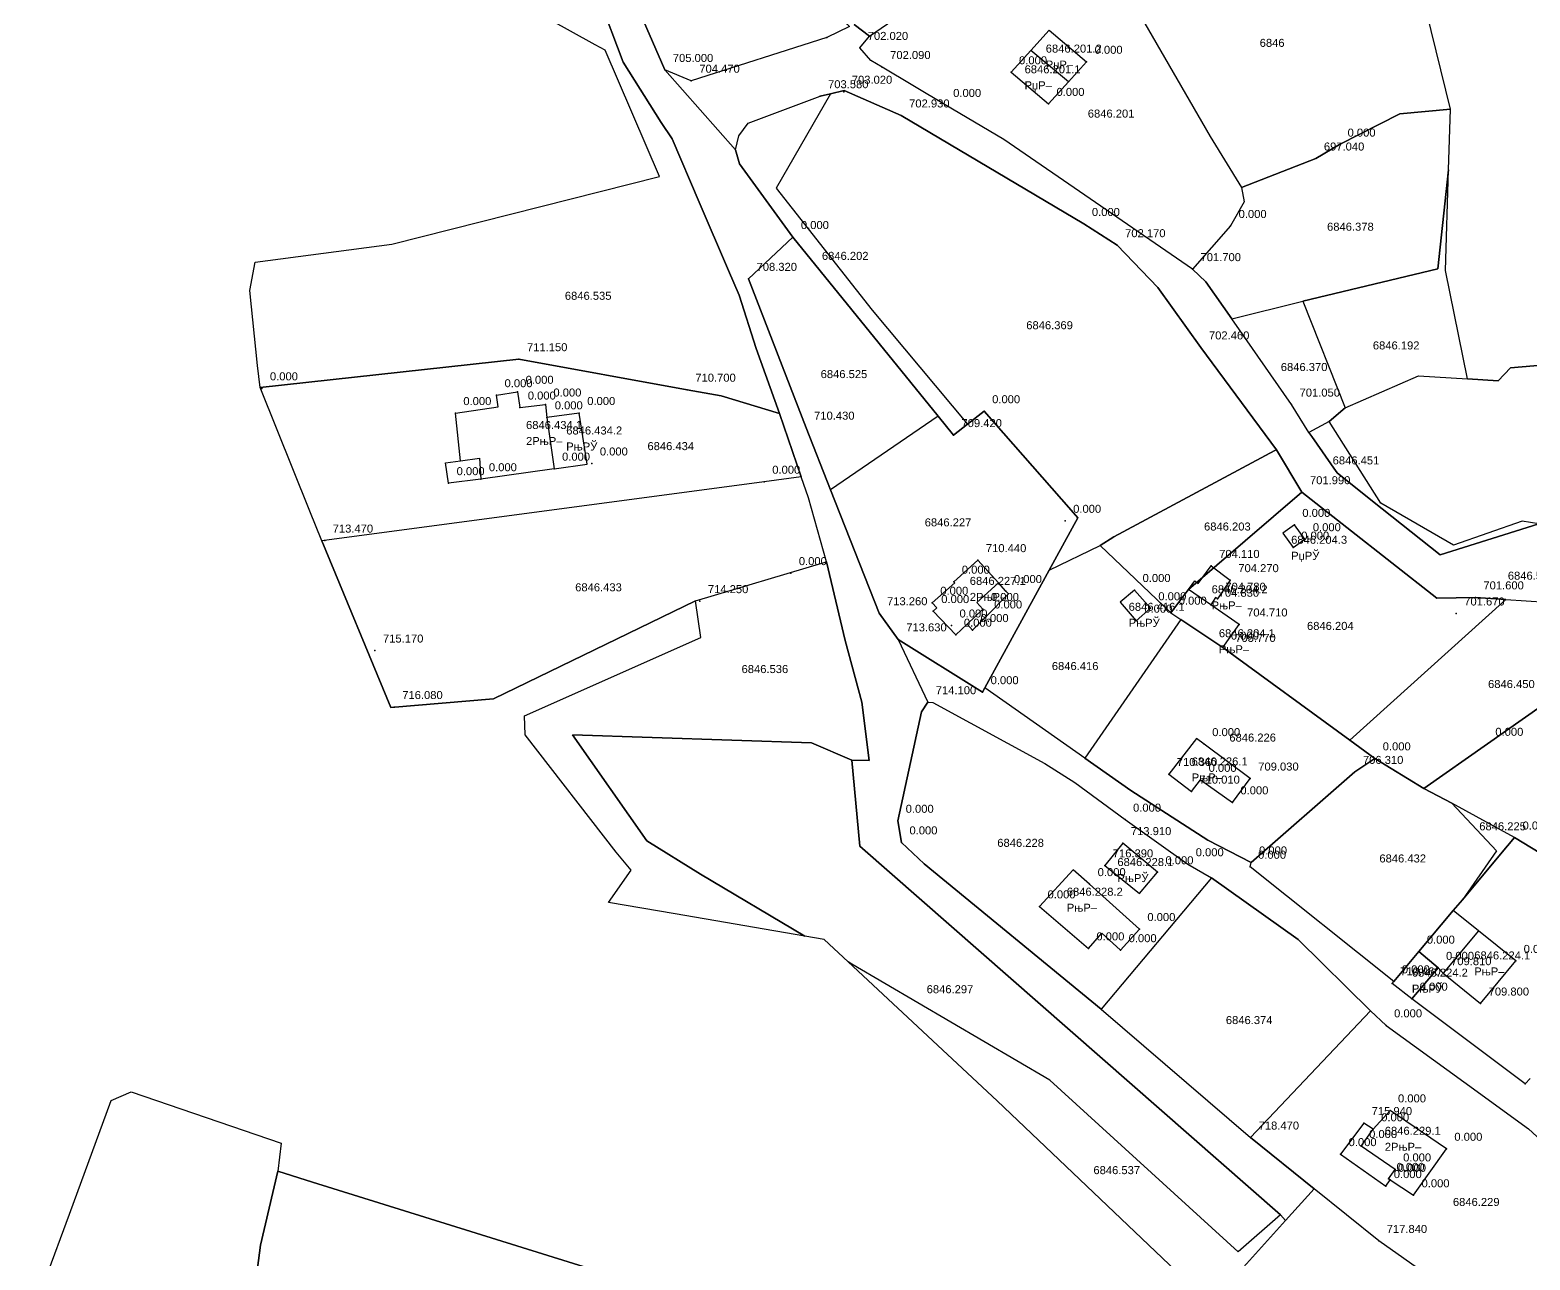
# Model space of a CAD drawing. Header units: metres. Extents: x 8504925 to 8509157, y 4588840 to 4591954.
# Drawn here: x 8506949.6 to 8507137, y 4589563.2 to 4589716.7 of the extents above; entities that cross this region are included whole.
import ezdxf

# ---------------------------------------------------------------- set-up
doc = ezdxf.new("R2010")
doc.units = ezdxf.units.M
for name, color, linetype in [('cad13', 30, 'Continuous'), ('cad140', 7, 'Continuous'), ('cad144', 7, 'Continuous'), ('cad145', 7, 'Continuous'), ('cad146', 7, 'Continuous'), ('cad176', 7, 'Continuous'), ('cad22', 7, 'Continuous'), ('cad_cont_1', 30, 'Continuous'), ('cad_cont_2', 7, 'Continuous'), ('cad_cont_3', 7, 'Continuous'), ('points', 1, 'Continuous'), ('texts', 7, 'Continuous')]:
    doc.layers.add(name, color=color, linetype=linetype)
doc.styles.get("Standard").update_dxf_attribs({"font": 'arial.ttf'})

msp = doc.modelspace()

# ---------------------------------------------------------------- linework, layer by layer
at = {"layer": 'cad13'}
for points in [[(8507074.63, 4589714.21), (8507076.91, 4589716.73), (8507081.59, 4589712.78), (8507079.31, 4589710.26)], [(8507074.63, 4589714.21), (8507072.15, 4589711.47), (8507076.83, 4589707.52), (8507079.31, 4589710.26)], [(8507079.31, 4589710.26), (8507074.63, 4589714.21)], [(8507015.06, 4589661.98), (8507005.92, 4589660.66), (8507001.89, 4589660.17), (8507001.51, 4589662.7), (8507003.37, 4589662.97), (8507002.73, 4589668.92), (8507008.09, 4589669.69), (8507007.88, 4589671.15), (8507010.51, 4589671.58), (8507010.78, 4589669.61), (8507013.98, 4589669.99), (8507014.15, 4589668.39)], [(8507015.06, 4589661.98), (8507019.18, 4589662.55), (8507018.21, 4589668.93), (8507014.15, 4589668.39)], [(8507014.15, 4589668.39), (8507015.06, 4589661.98)], [(8507106.09, 4589653.91), (8507107.4, 4589652.12), (8507108.85, 4589653.17), (8507107.54, 4589654.96), (8507106.09, 4589653.91)], [(8507065.26, 4589641.25), (8507066.65, 4589642.57), (8507067.35, 4589641.83), (8507069.04, 4589643.53), (8507071.84, 4589646.34), (8507071.51, 4589646.7), (8507070.58, 4589647.72), (8507068.01, 4589650.56), (8507065, 4589647.87), (8507065.11, 4589647.74), (8507062.31, 4589645.24), (8507062.87, 4589644.62), (8507062.43, 4589644.2), (8507065.26, 4589641.25)], [(8507094.32, 4589646.91), (8507095.12, 4589647.96), (8507095.52, 4589647.66), (8507097.15, 4589649.84), (8507099.54, 4589648.06), (8507097.92, 4589645.74), (8507097.67, 4589645.91), (8507097.09, 4589644.99)], [(8507085.8, 4589645.3), (8507087.8, 4589643), (8507089.55, 4589644.55), (8507087.58, 4589646.83), (8507085.8, 4589645.3)], [(8507097.09, 4589644.99), (8507094.32, 4589646.91)], [(8507098.61, 4589639.64), (8507100.64, 4589642.53), (8507097.09, 4589644.99)], [(8507099.82, 4589620.29), (8507102.03, 4589623.29), (8507096.28, 4589627.59), (8507095.31, 4589628.31), (8507091.86, 4589623.86), (8507094.68, 4589621.66), (8507095.83, 4589623.13), (8507099.82, 4589620.29)], [(8507088.2, 4589608.93), (8507090.44, 4589611.59), (8507086.12, 4589615.23), (8507083.86, 4589612.45), (8507088.2, 4589608.93)], [(8507081.81, 4589602.09), (8507083.49, 4589603.97), (8507085.84, 4589601.86), (8507088.18, 4589604.5), (8507081.97, 4589610.11), (8507079.93, 4589611.91), (8507075.71, 4589607.33), (8507081.81, 4589602.09)], [(8507125.49, 4589599.66), (8507126.12, 4589598.99), (8507130.81, 4589595.2), (8507135.19, 4589600.52), (8507130.53, 4589604.29), (8507127.4, 4589606.82)], [(8507125.49, 4589599.66), (8507123.09, 4589601.68)], [(8507122.2, 4589595.81), (8507125.49, 4589599.66)], [(8507122.43, 4589571.26), (8507126.53, 4589577.07), (8507119.49, 4589581.86), (8507117.39, 4589579.5), (8507116.2, 4589580.28), (8507113.32, 4589576.4), (8507118.96, 4589572.41), (8507119.49, 4589573.19), (8507122.43, 4589571.26)]]:
    msp.add_lwpolyline(points, dxfattribs=at)
at = {"layer": 'cad140'}
for points in [[(8506978.33, 4589672.127), (8507010.68, 4589675.65), (8507031.71, 4589671.84)], [(8506986.07, 4589652.955), (8506984.533, 4589656.674), (8506978.33, 4589672.127)], [(8507031.71, 4589671.84), (8507035.95, 4589671.072), (8507043.232, 4589668.87)], [(8507043.232, 4589668.87), (8507045.94, 4589660.97)], [(8507041.32, 4589660.35), (8506986.07, 4589652.955)], [(8507045.94, 4589660.97), (8507041.32, 4589660.35)], [(8507086.39, 4589618.16), (8507094.22, 4589612.59)], [(8507155.13, 4589603.73), (8507135.05, 4589615.93)], [(8507137.02, 4589585.85), (8507136.38, 4589585.18), (8507122.2, 4589595.81)]]:
    msp.add_lwpolyline(points, dxfattribs=at)
at = {"layer": 'cad144'}
for points in [[(8507028.9, 4589711.76), (8507019.08, 4589734.36)], [(8507054.45, 4589715.97), (8507058.98, 4589719.05), (8507074.69, 4589725.32)], [(8507083.58, 4589726.2), (8507088.24, 4589718.63), (8507097.01, 4589703.44), (8507100.94, 4589697.1)], [(8507051.99, 4589717.17), (8507049.15, 4589715.82), (8507032.21, 4589710.42), (8507028.9, 4589711.76)], [(8507054.64, 4589712.94), (8507053.25, 4589714.51), (8507054.45, 4589715.97)], [(8507063.92, 4589707.39), (8507056.05, 4589712.13), (8507054.64, 4589712.94)], [(8507049.59, 4589708.79), (8507048.29, 4589708.48)], [(8507049.59, 4589708.79), (8507051.3, 4589709.2), (8507058.42, 4589706.08)], [(8507094.82, 4589686.89), (8507071.26, 4589703.09), (8507063.92, 4589707.39)], [(8507113.19, 4589702.44), (8507120.7, 4589706.27)], [(8507100.94, 4589697.1), (8507101.27, 4589695.31), (8507099.58, 4589692.28), (8507094.82, 4589686.89)], [(8507081.25, 4589692.53), (8507085.4, 4589689.88), (8507090.47, 4589684.6), (8507095.87, 4589677.12), (8507105.29, 4589664.33)], [(8507049.61, 4589659.32), (8507046.55, 4589667.1), (8507039.36, 4589685.68), (8507044.9, 4589690.9)], [(8507044.9, 4589690.9), (8507063.04, 4589668.54)], [(8507099.72, 4589680.67), (8507096.49, 4589685.29), (8507094.82, 4589686.89)], [(8507107.19, 4589669.98), (8507099.72, 4589680.67)], [(8507066.7, 4589667.53), (8507068.79, 4589669.15), (8507079.64, 4589656.82)], [(8507063.04, 4589668.54), (8507064.96, 4589666.17), (8507066.7, 4589667.53)], [(8507105.29, 4589664.33), (8507108.49, 4589659.04)], [(8507058.06, 4589640.67), (8507055.66, 4589643.93), (8507049.61, 4589659.32)], [(8507108.49, 4589659.04), (8507125.324, 4589645.816)], [(8507079.76, 4589654.5), (8507076.93, 4589649.32)], [(8507076.93, 4589649.32), (8507068.89, 4589634.6)], [(8507130.16, 4589645.91), (8507133.94, 4589645.66)], [(8507133.94, 4589645.66), (8507139.06, 4589645.33), (8507147.47, 4589638.68)], [(8507068.89, 4589634.6), (8507068.6, 4589634.07), (8507058.06, 4589640.67)], [(8507123.73, 4589622.04), (8507131.65, 4589627.63), (8507147.47, 4589638.68)], [(8507081.38, 4589625.84), (8507068.89, 4589634.6)], [(8507083.42, 4589594.49), (8507061.3, 4589612.66), (8507058.46, 4589615.32), (8507057.99, 4589618.02), (8507060.96, 4589631.61), (8507061.75, 4589632.82)], [(8507102.13, 4589612.82), (8507096.75, 4589615.62), (8507087.1, 4589621.82), (8507081.38, 4589625.84)], [(8507127.2, 4589620.21), (8507123.73, 4589622.04)], [(8507135.05, 4589615.93), (8507127.2, 4589620.21)], [(8507119.97, 4589597.97), (8507102.01, 4589612.28), (8507102.13, 4589612.82)], [(8507094.22, 4589612.59), (8507097.2, 4589610.9)], [(8507102.08, 4589578.47), (8507117.06, 4589594.28)], [(8507119, 4589592.48), (8507128.703, 4589585.429)], [(8507110, 4589572.08), (8507102.08, 4589578.47)], [(8507134.519, 4589553.895), (8507133.7, 4589554.54), (8507118.08, 4589565.56), (8507110, 4589572.08)]]:
    msp.add_lwpolyline(points, dxfattribs=at)
at = {"layer": 'cad145'}
for points in [[(8507100.94, 4589697.1), (8507110.23, 4589700.7), (8507113.19, 4589702.44)], [(8507098.61, 4589639.64), (8507114.46, 4589628.08)], [(8507114.46, 4589628.08), (8507117.58, 4589625.81)], [(8507117.58, 4589625.81), (8507115.11, 4589624.12), (8507102.13, 4589612.82)], [(8507117.58, 4589625.81), (8507123.73, 4589622.04)], [(8507135.05, 4589615.93), (8507133.307, 4589613.863), (8507128.527, 4589608.164)], [(8507128.527, 4589608.164), (8507127.4, 4589606.82)]]:
    msp.add_lwpolyline(points, dxfattribs=at)
at = {"layer": 'cad146'}
for points in [[(8507043.232, 4589668.87), (8507040.31, 4589676.98), (8507038.17, 4589683.65), (8507036.87, 4589686.71), (8507033.19, 4589695.24), (8507029.8, 4589703.16), (8507028.46, 4589705.22), (8507023.69, 4589712.75), (8507020.72, 4589720.59), (8507017.03, 4589730.32), (8507015.1, 4589735.65), (8507013.15, 4589740.35), (8507009.47, 4589749.23), (8507005.69, 4589758.12), (8507001.35, 4589768.74), (8506998.05, 4589776.76), (8506996.2, 4589780.96), (8506992.61, 4589787.78), (8506989.77, 4589793.5), (8506986.89, 4589799.17), (8506985.924, 4589801.135)], [(8507127.03, 4589706.87), (8507124.03, 4589719.04)], [(8507054.45, 4589715.97), (8507052.56, 4589717.44)], [(8507028.9, 4589711.76), (8507037.73, 4589701.79)], [(8507037.73, 4589701.79), (8507038.13, 4589703.53), (8507039.32, 4589705.1), (8507048.29, 4589708.48)], [(8507049.59, 4589708.79), (8507042.8, 4589697.02), (8507054.82, 4589681.76), (8507066.7, 4589667.53)], [(8507120.7, 4589706.27), (8507127.03, 4589706.87)], [(8507126.8, 4589699.29), (8507127.03, 4589706.87)], [(8507058.42, 4589706.08), (8507081.25, 4589692.53)], [(8507037.73, 4589701.79), (8507038.21, 4589700.06), (8507044.9, 4589690.9)], [(8507108.58, 4589682.89), (8507125.45, 4589686.92), (8507126.8, 4589699.29)], [(8507129.17, 4589673.19), (8507126.41, 4589686.72), (8507126.8, 4589699.29)], [(8507099.72, 4589680.67), (8507108.58, 4589682.89)], [(8507108.58, 4589682.89), (8507113.87, 4589669.59)], [(8507166.61, 4589674.43), (8507165.93, 4589676.24), (8507148.16, 4589675.73), (8507134.53, 4589674.59), (8507133.01, 4589672.95), (8507129.17, 4589673.19)], [(8507113.87, 4589669.59), (8507123.03, 4589673.56), (8507129.17, 4589673.19)], [(8507109.35, 4589666.51), (8507107.19, 4589669.98)], [(8507113.87, 4589669.59), (8507111.9, 4589667.87)], [(8507063.04, 4589668.54), (8507049.61, 4589659.32)], [(8507111.9, 4589667.87), (8507109.35, 4589666.51)], [(8507138.09, 4589655.11), (8507136, 4589655.43), (8507127.44, 4589652.42), (8507118.35, 4589657.66), (8507111.9, 4589667.87)], [(8507138.09, 4589655.11), (8507125.74, 4589651.22), (8507118.53, 4589656.95), (8507112.92, 4589661.43), (8507112.78, 4589661.63), (8507109.73, 4589665.98), (8507109.35, 4589666.51)], [(8507083.27, 4589652.4), (8507085.01, 4589653.47), (8507105.12, 4589664.24), (8507105.29, 4589664.33)], [(8507049.08, 4589650.35), (8507046.86, 4589658.35), (8507045.94, 4589660.97)], [(8507094.32, 4589646.91), (8507108.49, 4589659.04)], [(8507079.64, 4589656.82), (8507080.497, 4589655.848), (8507076.93, 4589649.32)], [(8507076.93, 4589649.32), (8507083.27, 4589652.4)], [(8507083.27, 4589652.4), (8507092.1, 4589644)], [(8507032.729, 4589645.471), (8507048.94, 4589650.31), (8507049.08, 4589650.35)], [(8507052.27, 4589625.58), (8507054.44, 4589625.56), (8507053.51, 4589632.82), (8507051.44, 4589640.52), (8507049.08, 4589650.35)], [(8507094.32, 4589646.91), (8507093.88, 4589646.32), (8507092.1, 4589644)], [(8507114.46, 4589628.08), (8507117.01, 4589630.38), (8507133.94, 4589645.66)], [(8507125.324, 4589645.816), (8507130.16, 4589645.91)], [(8507093.368, 4589643.146), (8507081.38, 4589625.84)], [(8507092.1, 4589644), (8507093.368, 4589643.146)], [(8507093.368, 4589643.146), (8507098.61, 4589639.64)], [(8507058.06, 4589640.67), (8507061.75, 4589632.82)], [(8507061.75, 4589632.82), (8507062.39, 4589632.8), (8507076.38, 4589625.19), (8507080.13, 4589622.79), (8507086.39, 4589618.16)], [(8507046.374, 4589603.62), (8507033.35, 4589611.35), (8507026.67, 4589615.53), (8507017.38, 4589628.74), (8507047.21, 4589627.74), (8507052.27, 4589625.58)], [(8507105.81, 4589568.81), (8507053.28, 4589614.85), (8507052.27, 4589625.58)], [(8507127.2, 4589620.21), (8507132.8, 4589614.28), (8507128.527, 4589608.164)], [(8507097.2, 4589610.9), (8507083.42, 4589594.49)], [(8507097.2, 4589610.9), (8507108.02, 4589603.18), (8507117.06, 4589594.28)], [(8507127.4, 4589606.82), (8507123.09, 4589601.68)], [(8507123.09, 4589601.68), (8507119.97, 4589597.97)], [(8507105.81, 4589568.81), (8507100.52, 4589564.19), (8507076.98, 4589585.65), (8507052.27, 4589600.12), (8507051.811, 4589600.393)], [(8507122.2, 4589595.81), (8507119.77, 4589597.72), (8507119.97, 4589597.97)], [(8507083.42, 4589594.49), (8507102.08, 4589578.47)], [(8507117.06, 4589594.28), (8507119, 4589592.48)], [(8507128.703, 4589585.429), (8507136.78, 4589579.55), (8507143.169, 4589573.694)], [(8506978.01, 4589562.18), (8506978.39, 4589565.04), (8506980.541, 4589574.275)], [(8507110, 4589572.08), (8507106.42, 4589568.1)], [(8507106.42, 4589568.1), (8507097.074, 4589557.692)], [(8507106.42, 4589568.1), (8507105.81, 4589568.81)]]:
    msp.add_lwpolyline(points, dxfattribs=at)
at = {"layer": 'cad176'}
for points in [[(8506978.33, 4589672.127), (8506978.033, 4589674.854), (8506977.049, 4589684.236), (8506977.705, 4589687.744), (8506994.799, 4589690.025), (8507028.229, 4589698.455), (8507021.455, 4589714.244), (8507020.189, 4589714.916), (8506994.33, 4589729.275), (8506975.83, 4589739.791), (8506974.814, 4589740.377), (8506990.096, 4589760.705), (8506997.814, 4589771.846), (8506993.689, 4589782.775), (8506985.924, 4589801.135)], [(8507032.729, 4589645.471), (8507007.51, 4589633.244), (8506994.658, 4589632.182), (8506986.07, 4589652.955)], [(8507046.374, 4589603.62), (8507030.205, 4589606.393), (8507021.854, 4589607.822), (8507024.713, 4589611.854), (8507022.822, 4589614.111), (8507011.463, 4589628.744), (8507011.369, 4589631.127), (8507033.4, 4589640.9), (8507032.729, 4589645.471)], [(8507051.811, 4589600.393), (8507048.791, 4589603.205), (8507046.374, 4589603.62)], [(8507097.074, 4589557.692), (8507070.424, 4589583.057), (8507051.811, 4589600.393)], [(8506949.596, 4589541.721), (8506949.809, 4589543.8), (8506951.564, 4589560.924), (8506954.51, 4589568.9), (8506959.752, 4589583.104), (8506962.252, 4589584.166), (8506980.971, 4589577.775), (8506980.541, 4589574.275)], [(8506980.541, 4589574.275), (8506984.893, 4589572.916), (8507039.799, 4589555.807), (8507069.572, 4589539.705), (8507082.744, 4589532.588), (8507085.541, 4589531.072)]]:
    msp.add_lwpolyline(points, dxfattribs=at)
at = {"layer": 'cad22'}
for points in [[(8507003.37, 4589662.97), (8507005.75, 4589663.31), (8507005.92, 4589660.66)], [(8507070.58, 4589647.72), (8507067.89, 4589645.29), (8507068.64, 4589644.46), (8507066.65, 4589642.57)], [(8507130.53, 4589604.29), (8507126.12, 4589598.99)], [(8507119.49, 4589573.19), (8507119.31, 4589573.31), (8507120.13, 4589574.49), (8507115.88, 4589577.41), (8507117.39, 4589579.5)]]:
    msp.add_lwpolyline(points, dxfattribs=at)
at = {"layer": 'cad_cont_1'}
for points in [[(8507079.31, 4589710.26), (8507074.63, 4589714.21), (8507074.63, 4589714.21), (8507076.91, 4589716.73), (8507081.59, 4589712.78), (8507079.31, 4589710.26)], [(8507079.31, 4589710.26), (8507074.63, 4589714.21), (8507074.63, 4589714.21), (8507072.15, 4589711.47), (8507076.83, 4589707.52), (8507079.31, 4589710.26)], [(8507014.15, 4589668.39), (8507015.06, 4589661.98), (8507015.06, 4589661.98), (8507005.92, 4589660.66), (8507001.89, 4589660.17), (8507001.51, 4589662.7), (8507003.37, 4589662.97), (8507002.73, 4589668.92), (8507008.09, 4589669.69), (8507007.88, 4589671.15), (8507010.51, 4589671.58), (8507010.78, 4589669.61), (8507013.98, 4589669.99), (8507014.15, 4589668.39)], [(8507014.15, 4589668.39), (8507015.06, 4589661.98), (8507015.06, 4589661.98), (8507019.18, 4589662.55), (8507018.21, 4589668.93), (8507014.15, 4589668.39)], [(8507106.09, 4589653.91), (8507107.4, 4589652.12), (8507108.85, 4589653.17), (8507107.54, 4589654.96), (8507106.09, 4589653.91)], [(8507065.26, 4589641.25), (8507066.65, 4589642.57), (8507067.35, 4589641.83), (8507069.04, 4589643.53), (8507071.84, 4589646.34), (8507071.51, 4589646.7), (8507070.58, 4589647.72), (8507068.01, 4589650.56), (8507065, 4589647.87), (8507065.11, 4589647.74), (8507062.31, 4589645.24), (8507062.87, 4589644.62), (8507062.43, 4589644.2), (8507065.26, 4589641.25)], [(8507097.09, 4589644.99), (8507094.32, 4589646.91), (8507094.32, 4589646.91), (8507095.12, 4589647.96), (8507095.52, 4589647.66), (8507097.15, 4589649.84), (8507099.54, 4589648.06), (8507097.92, 4589645.74), (8507097.67, 4589645.91), (8507097.09, 4589644.99)], [(8507085.8, 4589645.3), (8507087.8, 4589643), (8507089.55, 4589644.55), (8507087.58, 4589646.83), (8507085.8, 4589645.3)], [(8507092.1, 4589644), (8507093.368, 4589643.146), (8507093.368, 4589643.146), (8507098.61, 4589639.64), (8507098.61, 4589639.64), (8507100.64, 4589642.53), (8507097.09, 4589644.99), (8507097.09, 4589644.99), (8507094.32, 4589646.91), (8507094.32, 4589646.91), (8507093.88, 4589646.32), (8507092.1, 4589644)], [(8507099.82, 4589620.29), (8507102.03, 4589623.29), (8507096.28, 4589627.59), (8507095.31, 4589628.31), (8507091.86, 4589623.86), (8507094.68, 4589621.66), (8507095.83, 4589623.13), (8507099.82, 4589620.29)], [(8507088.2, 4589608.93), (8507090.44, 4589611.59), (8507086.12, 4589615.23), (8507083.86, 4589612.45), (8507088.2, 4589608.93)], [(8507081.81, 4589602.09), (8507083.49, 4589603.97), (8507085.84, 4589601.86), (8507088.18, 4589604.5), (8507081.97, 4589610.11), (8507079.93, 4589611.91), (8507075.71, 4589607.33), (8507081.81, 4589602.09)], [(8507127.4, 4589606.82), (8507123.09, 4589601.68), (8507123.09, 4589601.68), (8507125.49, 4589599.66), (8507125.49, 4589599.66), (8507126.12, 4589598.99), (8507130.81, 4589595.2), (8507135.19, 4589600.52), (8507130.53, 4589604.29), (8507127.4, 4589606.82)], [(8507122.2, 4589595.81), (8507119.77, 4589597.72), (8507119.97, 4589597.97), (8507119.97, 4589597.97), (8507123.09, 4589601.68), (8507123.09, 4589601.68), (8507125.49, 4589599.66), (8507125.49, 4589599.66), (8507122.2, 4589595.81)], [(8507122.43, 4589571.26), (8507126.53, 4589577.07), (8507119.49, 4589581.86), (8507117.39, 4589579.5), (8507116.2, 4589580.28), (8507113.32, 4589576.4), (8507118.96, 4589572.41), (8507119.49, 4589573.19), (8507122.43, 4589571.26)]]:
    msp.add_lwpolyline(points, dxfattribs=at)
at = {"layer": 'cad_cont_2'}
for points in [[(8507019.08, 4589734.36), (8507042.49, 4589744.57), (8507042.49, 4589744.57), (8507043.69, 4589741.77), (8507039.86, 4589735.38), (8507037.71, 4589730.42), (8507051.99, 4589717.17), (8507051.99, 4589717.17), (8507049.15, 4589715.82), (8507032.21, 4589710.42), (8507028.9, 4589711.76), (8507028.9, 4589711.76), (8507019.08, 4589734.36)], [(8507019.08, 4589734.36), (8507028.9, 4589711.76), (8507028.9, 4589711.76), (8507037.73, 4589701.79), (8507037.73, 4589701.79), (8507038.21, 4589700.06), (8507044.9, 4589690.9), (8507044.9, 4589690.9), (8507039.36, 4589685.68), (8507046.55, 4589667.1), (8507049.61, 4589659.32), (8507049.61, 4589659.32), (8507055.66, 4589643.93), (8507058.06, 4589640.67), (8507058.06, 4589640.67), (8507061.75, 4589632.82), (8507061.75, 4589632.82), (8507060.96, 4589631.61), (8507057.99, 4589618.02), (8507058.46, 4589615.32), (8507061.3, 4589612.66), (8507083.42, 4589594.49), (8507083.42, 4589594.49), (8507102.08, 4589578.47), (8507102.08, 4589578.47), (8507110, 4589572.08), (8507110, 4589572.08), (8507106.42, 4589568.1), (8507106.42, 4589568.1), (8507105.81, 4589568.81), (8507105.81, 4589568.81), (8507053.28, 4589614.85), (8507052.27, 4589625.58), (8507052.27, 4589625.58), (8507054.44, 4589625.56), (8507053.51, 4589632.82), (8507051.44, 4589640.52), (8507049.08, 4589650.35), (8507049.08, 4589650.35), (8507046.86, 4589658.35), (8507045.94, 4589660.97), (8507045.94, 4589660.97), (8507043.232, 4589668.87), (8507043.232, 4589668.87), (8507040.31, 4589676.98), (8507038.17, 4589683.65), (8507036.87, 4589686.71), (8507033.19, 4589695.24), (8507029.8, 4589703.16), (8507028.46, 4589705.22), (8507023.69, 4589712.75), (8507020.72, 4589720.59)], [(8506978.33, 4589672.127), (8506978.033, 4589674.854), (8506977.049, 4589684.236), (8506977.705, 4589687.744), (8506994.799, 4589690.025), (8507028.229, 4589698.455), (8507021.455, 4589714.244), (8507020.189, 4589714.916), (8506994.33, 4589729.275)], [(8507054.64, 4589712.94), (8507053.25, 4589714.51), (8507054.45, 4589715.97), (8507054.45, 4589715.97), (8507058.98, 4589719.05), (8507074.69, 4589725.32), (8507074.69, 4589725.32), (8507076.68, 4589725.53), (8507076.68, 4589725.53), (8507083.58, 4589726.2), (8507083.58, 4589726.2), (8507088.24, 4589718.63), (8507097.01, 4589703.44), (8507100.94, 4589697.1), (8507100.94, 4589697.1), (8507101.27, 4589695.31), (8507099.58, 4589692.28), (8507094.82, 4589686.89), (8507094.82, 4589686.89), (8507071.26, 4589703.09), (8507063.92, 4589707.39), (8507063.92, 4589707.39), (8507056.05, 4589712.13), (8507054.64, 4589712.94)], [(8507020.72, 4589720.59), (8507023.69, 4589712.75), (8507028.46, 4589705.22), (8507029.8, 4589703.16), (8507033.19, 4589695.24), (8507036.87, 4589686.71), (8507038.17, 4589683.65), (8507040.31, 4589676.98), (8507043.232, 4589668.87), (8507043.232, 4589668.87), (8507035.95, 4589671.072), (8507031.71, 4589671.84), (8507031.71, 4589671.84), (8507010.68, 4589675.65), (8506978.33, 4589672.127)], [(8507052.56, 4589717.44), (8507054.45, 4589715.97), (8507054.45, 4589715.97), (8507058.98, 4589719.05)], [(8507088.24, 4589718.63), (8507097.01, 4589703.44), (8507100.94, 4589697.1), (8507100.94, 4589697.1), (8507110.23, 4589700.7), (8507113.19, 4589702.44), (8507113.19, 4589702.44), (8507120.7, 4589706.27), (8507120.7, 4589706.27), (8507127.03, 4589706.87), (8507127.03, 4589706.87), (8507124.03, 4589719.04)], [(8507148.16, 4589675.73), (8507134.53, 4589674.59), (8507133.01, 4589672.95), (8507129.17, 4589673.19), (8507129.17, 4589673.19), (8507126.41, 4589686.72), (8507126.8, 4589699.29), (8507126.8, 4589699.29), (8507127.03, 4589706.87), (8507127.03, 4589706.87), (8507124.03, 4589719.04)], [(8507051.99, 4589717.17), (8507049.15, 4589715.82), (8507032.21, 4589710.42), (8507028.9, 4589711.76), (8507028.9, 4589711.76), (8507037.73, 4589701.79), (8507037.73, 4589701.79), (8507038.13, 4589703.53), (8507039.32, 4589705.1), (8507048.29, 4589708.48), (8507048.29, 4589708.48), (8507049.59, 4589708.79), (8507049.59, 4589708.79), (8507051.3, 4589709.2), (8507058.42, 4589706.08), (8507058.42, 4589706.08), (8507081.25, 4589692.53), (8507081.25, 4589692.53), (8507085.4, 4589689.88), (8507090.47, 4589684.6), (8507095.87, 4589677.12), (8507105.29, 4589664.33), (8507105.29, 4589664.33), (8507108.49, 4589659.04), (8507108.49, 4589659.04), (8507125.324, 4589645.816), (8507125.324, 4589645.816), (8507130.16, 4589645.91), (8507130.16, 4589645.91), (8507133.94, 4589645.66), (8507133.94, 4589645.66), (8507139.06, 4589645.33)], [(8507138.09, 4589655.11), (8507125.74, 4589651.22), (8507118.53, 4589656.95), (8507112.92, 4589661.43), (8507112.78, 4589661.63), (8507109.73, 4589665.98), (8507109.35, 4589666.51), (8507109.35, 4589666.51), (8507107.19, 4589669.98), (8507107.19, 4589669.98), (8507099.72, 4589680.67), (8507099.72, 4589680.67), (8507096.49, 4589685.29), (8507094.82, 4589686.89), (8507094.82, 4589686.89), (8507071.26, 4589703.09), (8507063.92, 4589707.39), (8507063.92, 4589707.39), (8507056.05, 4589712.13), (8507054.64, 4589712.94), (8507054.64, 4589712.94), (8507053.25, 4589714.51), (8507054.45, 4589715.97), (8507054.45, 4589715.97), (8507052.56, 4589717.44)], [(8507037.73, 4589701.79), (8507038.13, 4589703.53), (8507039.32, 4589705.1), (8507048.29, 4589708.48), (8507048.29, 4589708.48), (8507049.59, 4589708.79), (8507049.59, 4589708.79), (8507042.8, 4589697.02), (8507054.82, 4589681.76), (8507066.7, 4589667.53), (8507066.7, 4589667.53), (8507064.96, 4589666.17), (8507063.04, 4589668.54), (8507063.04, 4589668.54), (8507044.9, 4589690.9), (8507044.9, 4589690.9), (8507038.21, 4589700.06), (8507037.73, 4589701.79)], [(8507049.59, 4589708.79), (8507042.8, 4589697.02), (8507054.82, 4589681.76), (8507066.7, 4589667.53), (8507066.7, 4589667.53), (8507068.79, 4589669.15), (8507079.64, 4589656.82), (8507079.64, 4589656.82), (8507080.497, 4589655.848), (8507076.93, 4589649.32), (8507076.93, 4589649.32), (8507083.27, 4589652.4), (8507083.27, 4589652.4), (8507085.01, 4589653.47), (8507105.12, 4589664.24), (8507105.29, 4589664.33), (8507105.29, 4589664.33), (8507095.87, 4589677.12), (8507090.47, 4589684.6), (8507085.4, 4589689.88), (8507081.25, 4589692.53), (8507081.25, 4589692.53), (8507058.42, 4589706.08), (8507058.42, 4589706.08), (8507051.3, 4589709.2), (8507049.59, 4589708.79)], [(8507100.94, 4589697.1), (8507101.27, 4589695.31), (8507099.58, 4589692.28), (8507094.82, 4589686.89), (8507094.82, 4589686.89), (8507096.49, 4589685.29), (8507099.72, 4589680.67), (8507099.72, 4589680.67), (8507108.58, 4589682.89), (8507108.58, 4589682.89), (8507125.45, 4589686.92), (8507126.8, 4589699.29), (8507126.8, 4589699.29), (8507127.03, 4589706.87), (8507127.03, 4589706.87), (8507120.7, 4589706.27), (8507120.7, 4589706.27), (8507113.19, 4589702.44), (8507113.19, 4589702.44), (8507110.23, 4589700.7), (8507100.94, 4589697.1)], [(8507108.58, 4589682.89), (8507113.87, 4589669.59), (8507113.87, 4589669.59), (8507123.03, 4589673.56), (8507129.17, 4589673.19), (8507129.17, 4589673.19), (8507126.41, 4589686.72), (8507126.8, 4589699.29), (8507126.8, 4589699.29), (8507125.45, 4589686.92), (8507108.58, 4589682.89)], [(8507049.61, 4589659.32), (8507046.55, 4589667.1), (8507039.36, 4589685.68), (8507044.9, 4589690.9), (8507044.9, 4589690.9), (8507063.04, 4589668.54), (8507063.04, 4589668.54), (8507049.61, 4589659.32)], [(8507107.19, 4589669.98), (8507099.72, 4589680.67), (8507099.72, 4589680.67), (8507108.58, 4589682.89), (8507108.58, 4589682.89), (8507113.87, 4589669.59), (8507113.87, 4589669.59), (8507111.9, 4589667.87), (8507111.9, 4589667.87), (8507109.35, 4589666.51), (8507109.35, 4589666.51), (8507107.19, 4589669.98)], [(8506978.33, 4589672.127), (8507010.68, 4589675.65), (8507031.71, 4589671.84), (8507031.71, 4589671.84), (8507035.95, 4589671.072), (8507043.232, 4589668.87), (8507043.232, 4589668.87), (8507045.94, 4589660.97), (8507045.94, 4589660.97), (8507041.32, 4589660.35), (8507041.32, 4589660.35), (8506986.07, 4589652.955), (8506986.07, 4589652.955), (8506984.533, 4589656.674), (8506978.33, 4589672.127)], [(8507138.09, 4589655.11), (8507136, 4589655.43), (8507127.44, 4589652.42), (8507118.35, 4589657.66), (8507111.9, 4589667.87), (8507111.9, 4589667.87), (8507113.87, 4589669.59), (8507113.87, 4589669.59), (8507123.03, 4589673.56), (8507129.17, 4589673.19), (8507129.17, 4589673.19), (8507133.01, 4589672.95), (8507134.53, 4589674.59), (8507148.16, 4589675.73)], [(8507063.04, 4589668.54), (8507049.61, 4589659.32), (8507049.61, 4589659.32), (8507055.66, 4589643.93), (8507058.06, 4589640.67), (8507058.06, 4589640.67), (8507068.6, 4589634.07), (8507068.89, 4589634.6), (8507068.89, 4589634.6), (8507076.93, 4589649.32), (8507076.93, 4589649.32), (8507080.497, 4589655.848), (8507079.64, 4589656.82), (8507079.64, 4589656.82), (8507068.79, 4589669.15), (8507066.7, 4589667.53), (8507066.7, 4589667.53), (8507064.96, 4589666.17), (8507063.04, 4589668.54)], [(8507111.9, 4589667.87), (8507109.35, 4589666.51), (8507109.35, 4589666.51), (8507109.73, 4589665.98), (8507112.78, 4589661.63), (8507112.92, 4589661.43), (8507118.53, 4589656.95), (8507125.74, 4589651.22), (8507138.09, 4589655.11), (8507138.09, 4589655.11), (8507136, 4589655.43), (8507127.44, 4589652.42), (8507118.35, 4589657.66), (8507111.9, 4589667.87)], [(8507083.27, 4589652.4), (8507092.1, 4589644), (8507092.1, 4589644), (8507093.88, 4589646.32), (8507094.32, 4589646.91), (8507094.32, 4589646.91), (8507108.49, 4589659.04), (8507108.49, 4589659.04), (8507105.29, 4589664.33), (8507105.29, 4589664.33), (8507105.12, 4589664.24), (8507085.01, 4589653.47), (8507083.27, 4589652.4)], [(8507041.32, 4589660.35), (8506986.07, 4589652.955), (8506986.07, 4589652.955), (8506994.658, 4589632.182), (8507007.51, 4589633.244), (8507032.729, 4589645.471), (8507032.729, 4589645.471), (8507048.94, 4589650.31), (8507049.08, 4589650.35), (8507049.08, 4589650.35), (8507046.86, 4589658.35), (8507045.94, 4589660.97), (8507045.94, 4589660.97), (8507041.32, 4589660.35)], [(8507092.1, 4589644), (8507093.368, 4589643.146), (8507093.368, 4589643.146), (8507098.61, 4589639.64), (8507098.61, 4589639.64), (8507114.46, 4589628.08), (8507114.46, 4589628.08), (8507117.01, 4589630.38), (8507133.94, 4589645.66), (8507133.94, 4589645.66), (8507130.16, 4589645.91), (8507130.16, 4589645.91), (8507125.324, 4589645.816), (8507125.324, 4589645.816), (8507108.49, 4589659.04), (8507108.49, 4589659.04), (8507094.32, 4589646.91), (8507094.32, 4589646.91), (8507093.88, 4589646.32), (8507092.1, 4589644)], [(8507081.38, 4589625.84), (8507068.89, 4589634.6), (8507068.89, 4589634.6), (8507076.93, 4589649.32), (8507076.93, 4589649.32), (8507083.27, 4589652.4), (8507083.27, 4589652.4), (8507092.1, 4589644), (8507092.1, 4589644), (8507093.368, 4589643.146), (8507093.368, 4589643.146), (8507081.38, 4589625.84)], [(8507046.374, 4589603.62), (8507030.205, 4589606.393), (8507021.854, 4589607.822), (8507024.713, 4589611.854), (8507022.822, 4589614.111), (8507011.463, 4589628.744), (8507011.369, 4589631.127), (8507033.4, 4589640.9), (8507032.729, 4589645.471), (8507032.729, 4589645.471), (8507048.94, 4589650.31), (8507049.08, 4589650.35), (8507049.08, 4589650.35), (8507051.44, 4589640.52), (8507053.51, 4589632.82), (8507054.44, 4589625.56), (8507052.27, 4589625.58), (8507052.27, 4589625.58), (8507047.21, 4589627.74), (8507017.38, 4589628.74), (8507026.67, 4589615.53), (8507033.35, 4589611.35), (8507046.374, 4589603.62)], [(8507114.46, 4589628.08), (8507117.01, 4589630.38), (8507133.94, 4589645.66), (8507133.94, 4589645.66), (8507139.06, 4589645.33), (8507147.47, 4589638.68), (8507147.47, 4589638.68), (8507131.65, 4589627.63), (8507123.73, 4589622.04), (8507123.73, 4589622.04), (8507117.58, 4589625.81), (8507117.58, 4589625.81), (8507114.46, 4589628.08)], [(8507093.368, 4589643.146), (8507081.38, 4589625.84), (8507081.38, 4589625.84), (8507087.1, 4589621.82), (8507096.75, 4589615.62), (8507102.13, 4589612.82), (8507102.13, 4589612.82), (8507115.11, 4589624.12), (8507117.58, 4589625.81), (8507117.58, 4589625.81), (8507114.46, 4589628.08), (8507114.46, 4589628.08), (8507098.61, 4589639.64), (8507098.61, 4589639.64), (8507093.368, 4589643.146)], [(8507068.89, 4589634.6), (8507068.6, 4589634.07), (8507058.06, 4589640.67), (8507058.06, 4589640.67), (8507061.75, 4589632.82), (8507061.75, 4589632.82), (8507062.39, 4589632.8), (8507076.38, 4589625.19), (8507080.13, 4589622.79), (8507086.39, 4589618.16), (8507086.39, 4589618.16), (8507094.22, 4589612.59), (8507094.22, 4589612.59), (8507097.2, 4589610.9), (8507097.2, 4589610.9), (8507108.02, 4589603.18), (8507117.06, 4589594.28), (8507117.06, 4589594.28), (8507119, 4589592.48), (8507119, 4589592.48), (8507128.703, 4589585.429), (8507128.703, 4589585.429), (8507136.78, 4589579.55), (8507143.169, 4589573.694)], [(8507123.73, 4589622.04), (8507131.65, 4589627.63), (8507147.47, 4589638.68), (8507147.47, 4589638.68), (8507152.53, 4589634.66), (8507152.53, 4589634.66), (8507157.63, 4589630.4), (8507168.7, 4589626.08), (8507168.7, 4589626.08), (8507160.61, 4589613.58), (8507160.61, 4589613.58), (8507155.13, 4589603.73), (8507155.13, 4589603.73), (8507135.05, 4589615.93), (8507135.05, 4589615.93), (8507127.2, 4589620.21), (8507127.2, 4589620.21), (8507123.73, 4589622.04)], [(8507137.02, 4589585.85), (8507136.38, 4589585.18), (8507122.2, 4589595.81), (8507122.2, 4589595.81), (8507119.77, 4589597.72), (8507119.97, 4589597.97), (8507119.97, 4589597.97), (8507102.01, 4589612.28), (8507102.13, 4589612.82), (8507102.13, 4589612.82), (8507096.75, 4589615.62), (8507087.1, 4589621.82), (8507081.38, 4589625.84), (8507081.38, 4589625.84), (8507068.89, 4589634.6)], [(8507083.42, 4589594.49), (8507061.3, 4589612.66), (8507058.46, 4589615.32), (8507057.99, 4589618.02), (8507060.96, 4589631.61), (8507061.75, 4589632.82), (8507061.75, 4589632.82), (8507062.39, 4589632.8), (8507076.38, 4589625.19), (8507080.13, 4589622.79), (8507086.39, 4589618.16), (8507086.39, 4589618.16), (8507094.22, 4589612.59), (8507094.22, 4589612.59), (8507097.2, 4589610.9), (8507097.2, 4589610.9), (8507083.42, 4589594.49)], [(8507046.374, 4589603.62), (8507033.35, 4589611.35), (8507026.67, 4589615.53), (8507017.38, 4589628.74), (8507047.21, 4589627.74), (8507052.27, 4589625.58), (8507052.27, 4589625.58), (8507053.28, 4589614.85), (8507105.81, 4589568.81), (8507105.81, 4589568.81), (8507100.52, 4589564.19), (8507076.98, 4589585.65), (8507052.27, 4589600.12), (8507051.811, 4589600.393), (8507051.811, 4589600.393), (8507048.791, 4589603.205), (8507046.374, 4589603.62)], [(8507119.97, 4589597.97), (8507102.01, 4589612.28), (8507102.13, 4589612.82), (8507102.13, 4589612.82), (8507115.11, 4589624.12), (8507117.58, 4589625.81), (8507117.58, 4589625.81), (8507123.73, 4589622.04), (8507123.73, 4589622.04), (8507127.2, 4589620.21), (8507127.2, 4589620.21), (8507132.8, 4589614.28), (8507128.527, 4589608.164), (8507128.527, 4589608.164), (8507127.4, 4589606.82), (8507127.4, 4589606.82), (8507123.09, 4589601.68), (8507123.09, 4589601.68), (8507119.97, 4589597.97)], [(8507135.05, 4589615.93), (8507127.2, 4589620.21), (8507127.2, 4589620.21), (8507132.8, 4589614.28), (8507128.527, 4589608.164), (8507128.527, 4589608.164), (8507133.307, 4589613.863), (8507135.05, 4589615.93)], [(8507122.2, 4589595.81), (8507119.77, 4589597.72), (8507119.97, 4589597.97), (8507119.97, 4589597.97), (8507123.09, 4589601.68), (8507123.09, 4589601.68), (8507127.4, 4589606.82), (8507127.4, 4589606.82), (8507128.527, 4589608.164), (8507128.527, 4589608.164), (8507133.307, 4589613.863), (8507135.05, 4589615.93), (8507135.05, 4589615.93), (8507155.13, 4589603.73)], [(8507097.2, 4589610.9), (8507083.42, 4589594.49), (8507083.42, 4589594.49), (8507102.08, 4589578.47), (8507102.08, 4589578.47), (8507117.06, 4589594.28), (8507117.06, 4589594.28), (8507108.02, 4589603.18), (8507097.2, 4589610.9)], [(8507105.81, 4589568.81), (8507100.52, 4589564.19), (8507076.98, 4589585.65), (8507052.27, 4589600.12), (8507051.811, 4589600.393), (8507051.811, 4589600.393), (8507070.424, 4589583.057), (8507097.074, 4589557.692), (8507097.074, 4589557.692), (8507106.42, 4589568.1), (8507106.42, 4589568.1), (8507105.81, 4589568.81)], [(8507102.08, 4589578.47), (8507117.06, 4589594.28), (8507117.06, 4589594.28), (8507119, 4589592.48), (8507119, 4589592.48), (8507128.703, 4589585.429), (8507128.703, 4589585.429), (8507136.78, 4589579.55), (8507143.169, 4589573.694)], [(8507137.02, 4589585.85), (8507136.38, 4589585.18), (8507122.2, 4589595.81)], [(8506957.7, 4589531.97), (8506954.13, 4589536.31), (8506949.596, 4589541.721), (8506949.596, 4589541.721), (8506949.809, 4589543.8), (8506951.564, 4589560.924), (8506954.51, 4589568.9), (8506959.752, 4589583.104), (8506962.252, 4589584.166), (8506980.971, 4589577.775), (8506980.541, 4589574.275), (8506980.541, 4589574.275), (8506978.39, 4589565.04), (8506978.01, 4589562.18), (8506978.01, 4589562.18), (8506977.16, 4589555.94), (8506977.93, 4589550.65), (8506977.93, 4589550.65), (8506975.58, 4589549.38), (8506972.68, 4589547.25), (8506970.48, 4589544.93), (8506965.59, 4589539.87), (8506960.7, 4589534.91), (8506957.7, 4589531.97)], [(8507141.198, 4589561.938), (8507134.519, 4589553.895), (8507134.519, 4589553.895), (8507133.7, 4589554.54), (8507118.08, 4589565.56), (8507110, 4589572.08), (8507110, 4589572.08), (8507102.08, 4589578.47)], [(8506978.01, 4589562.18), (8507058.9, 4589533.86), (8507079.33, 4589526.71), (8507079.33, 4589526.71), (8507078.7, 4589528.48), (8507085.541, 4589531.072), (8507085.541, 4589531.072), (8507082.744, 4589532.588), (8507069.572, 4589539.705), (8507039.799, 4589555.807), (8506984.893, 4589572.916), (8506980.541, 4589574.275), (8506980.541, 4589574.275), (8506978.39, 4589565.04), (8506978.01, 4589562.18)], [(8507106.42, 4589568.1), (8507097.074, 4589557.692), (8507097.074, 4589557.692), (8507108.65, 4589546.674), (8507111.541, 4589543.947), (8507119.37, 4589535.66), (8507119.37, 4589535.66), (8507124.77, 4589542.15), (8507131.42, 4589550.1), (8507131.42, 4589550.1), (8507132.606, 4589551.549), (8507132.606, 4589551.549), (8507134.047, 4589553.331), (8507134.519, 4589553.895), (8507134.519, 4589553.895), (8507133.7, 4589554.54), (8507118.08, 4589565.56), (8507110, 4589572.08), (8507110, 4589572.08), (8507106.42, 4589568.1)]]:
    msp.add_lwpolyline(points, dxfattribs=at)
at = {"layer": 'cad_cont_3'}
for points in [[(8507097.074, 4589557.692), (8507070.424, 4589583.057), (8507051.811, 4589600.393), (8507051.811, 4589600.393), (8507048.791, 4589603.205), (8507046.374, 4589603.62), (8507046.374, 4589603.62), (8507030.205, 4589606.393), (8507021.854, 4589607.822), (8507024.713, 4589611.854), (8507022.822, 4589614.111), (8507011.463, 4589628.744), (8507011.369, 4589631.127), (8507033.4, 4589640.9), (8507032.729, 4589645.471), (8507032.729, 4589645.471), (8507007.51, 4589633.244), (8506994.658, 4589632.182), (8506986.07, 4589652.955), (8506986.07, 4589652.955), (8506984.533, 4589656.674), (8506978.33, 4589672.127), (8506978.33, 4589672.127), (8506978.033, 4589674.854), (8506977.049, 4589684.236), (8506977.705, 4589687.744), (8506994.799, 4589690.025), (8507028.229, 4589698.455), (8507021.455, 4589714.244), (8507020.189, 4589714.916), (8506994.33, 4589729.275)], [(8506951.564, 4589560.924), (8506954.51, 4589568.9), (8506959.752, 4589583.104), (8506962.252, 4589584.166), (8506980.971, 4589577.775), (8506980.541, 4589574.275), (8506980.541, 4589574.275), (8506984.893, 4589572.916), (8507039.799, 4589555.807)]]:
    msp.add_lwpolyline(points, dxfattribs=at)
at = {"layer": 'points'}
for p in [(8507049.15, 4589715.82), (8507054.45, 4589715.97), (8507053.25, 4589714.51), (8507056.05, 4589712.13), (8507081.59, 4589712.78), (8507028.9, 4589711.76), (8507032.21, 4589710.42), (8507072.15, 4589711.47), (8507048.29, 4589708.48), (8507051.26, 4589709.04), (8507063.92, 4589707.39), (8507076.83, 4589707.52), (8507058.42, 4589706.08), (8507113.19, 4589702.44), (8507110.23, 4589700.7), (8507081.25, 4589692.53), (8507099.58, 4589692.28), (8507044.9, 4589690.9), (8507085.4, 4589689.88), (8507094.82, 4589686.89), (8507039.36, 4589685.68), (8507095.87, 4589677.12), (8507010.68, 4589675.65), (8506978.57, 4589672.01), (8507007.88, 4589671.15), (8507010.51, 4589671.58), (8507031.71, 4589671.84), (8507002.73, 4589668.92), (8507010.78, 4589669.61), (8507013.98, 4589669.99), (8507018.21, 4589668.93), (8507068.79, 4589669.15), (8507107.19, 4589669.98), (8507014.15, 4589668.39), (8507046.55, 4589667.1), (8507064.96, 4589666.17), (8507015.06, 4589661.98), (8507019.78, 4589662.63), (8507001.89, 4589660.17), (8507005.92, 4589660.66), (8507041.32, 4589660.35), (8507108.49, 4589659.04), (8507078.91, 4589655.47), (8507107.54, 4589654.96), (8506986.41, 4589653), (8507107.4, 4589652.12), (8507108.85, 4589653.17), (8507068.01, 4589650.56), (8507044.64, 4589648.94), (8507097.15, 4589649.84), (8507065, 4589647.87), (8507071.51, 4589646.7), (8507087.58, 4589646.83), (8507099.54, 4589648.06), (8507033.28, 4589645.44), (8507062.31, 4589645.24), (8507089.55, 4589644.55), (8507097.09, 4589644.99), (8507097.92, 4589645.74), (8507130.16, 4589645.91), (8507055.66, 4589643.93), (8507062.43, 4589644.2), (8507068.64, 4589644.46), (8507069.04, 4589643.53), (8507087.8, 4589643), (8507092.1, 4589644), (8507127.76, 4589643.9), (8507064.71, 4589642.4), (8507065.26, 4589641.25), (8507067.35, 4589641.83), (8507100.64, 4589642.53), (8506992.69, 4589639.27), (8507058.06, 4589640.67), (8507098.61, 4589639.64), (8507099.16, 4589639.35), (8507068.6, 4589634.07), (8506995.1, 4589632.22), (8507061.75, 4589632.82), (8507096.28, 4589627.59), (8507117.58, 4589625.81), (8507131.65, 4589627.63), (8507115.11, 4589624.12), (8507091.86, 4589623.86), (8507095.83, 4589623.13), (8507102.03, 4589623.29), (8507094.68, 4589621.66), (8507099.8, 4589620.32), (8507057.99, 4589618.02), (8507086.39, 4589618.16), (8507058.46, 4589615.32), (8507086.12, 4589615.23), (8507135.05, 4589615.93), (8507102.13, 4589612.82), (8507083.86, 4589612.45), (8507090.44, 4589611.59), (8507094.22, 4589612.59), (8507102.01, 4589612.28), (8507081.97, 4589610.11), (8507075.71, 4589607.33), (8507088.18, 4589604.5), (8507081.81, 4589602.09), (8507085.84, 4589601.86), (8507123.09, 4589601.68), (8507125.49, 4589599.66), (8507135.19, 4589600.52), (8507119.77, 4589597.72), (8507119.97, 4589597.97), (8507126.12, 4589598.99), (8507122.2, 4589595.81), (8507130.81, 4589595.2), (8507119, 4589592.48), (8507136.38, 4589585.18), (8507119.49, 4589581.86), (8507116.2, 4589580.28), (8507117.39, 4589579.5), (8507102.08, 4589578.47), (8507115.88, 4589577.41), (8507113.32, 4589576.4), (8507126.53, 4589577.07), (8507120.13, 4589574.49), (8507118.96, 4589572.41), (8507119.31, 4589573.31), (8507119.49, 4589573.19), (8507122.43, 4589571.26), (8507118.08, 4589565.56)]:
    msp.add_point(p, dxfattribs=at)

# ---------------------------------------------------------------- texts
at = {"layer": 'cad_cont_1'}
for s, p in [('6846.201.2', (8507076.487, 4589713.928)), ('6846.201.1', (8507073.839, 4589711.345)), ('6846.434.1', (8507011.563, 4589666.934)), ('6846.434.2', (8507016.583, 4589666.249)), ('6846.204.3', (8507107.142, 4589652.607)), ('6846.227.1', (8507066.995, 4589647.47)), ('6846.204.2', (8507097.205, 4589646.415)), ('6846.416.1', (8507086.841, 4589644.236)), ('6846.204.1', (8507098.111, 4589640.935)), ('6846.226.1', (8507094.72, 4589624.931)), ('6846.228.1', (8507085.435, 4589612.367)), ('6846.228.2', (8507079.115, 4589608.665)), ('6846.224.1', (8507130.014, 4589600.709)), ('6846.224.2', (8507122.222, 4589598.559)), ('6846.229.1', (8507118.838, 4589578.814))]:
    msp.add_text(s, height=1, dxfattribs=at).set_placement(p)
at = {"layer": 'cad_cont_2'}
for s, p in [('6846.201', (8507081.739, 4589705.815)), ('6846.378', (8507111.63, 4589691.69)), ('6846.202', (8507048.52, 4589688.05)), ('6846.535', (8507016.41, 4589683.066)), ('6846.369', (8507074.05, 4589679.39)), ('6846.192', (8507117.349, 4589676.868)), ('6846.370', (8507105.849, 4589674.171)), ('6846.525', (8507048.365, 4589673.29)), ('6846.434', (8507026.731, 4589664.298)), ('6846.451', (8507112.324, 4589662.514)), ('6846.227', (8507061.365, 4589654.778)), ('6846.203', (8507096.26, 4589654.26)), ('6846.582', (8507134.209, 4589648.121)), ('6846.433', (8507017.7, 4589646.67)), ('6846.204', (8507109.12, 4589641.851)), ('6846.536', (8507038.486, 4589636.462)), ('6846.416', (8507077.244, 4589636.838)), ('6846.450', (8507131.74, 4589634.59)), ('6846.226', (8507099.42, 4589627.91)), ('6846.225', (8507130.64, 4589616.832)), ('6846.228', (8507070.431, 4589614.767)), ('6846.432', (8507118.164, 4589612.817)), ('6846.297', (8507061.61, 4589596.49)), ('6846.374', (8507098.984, 4589592.638)), ('6846.537', (8507082.442, 4589573.9)), ('6846.229', (8507127.347, 4589569.929))]:
    msp.add_text(s, height=1, dxfattribs=at).set_placement(p)
at = {"layer": 'cad_cont_3'}
msp.add_text('6846', height=1, dxfattribs=at).set_placement((8507103.213, 4589714.642))
at = {"layer": 'points'}
for s, p in [('702.020', (8507054.25, 4589715.51)), ('702.090', (8507057.05, 4589713.13)), ('0.000', (8507082.59, 4589713.78)), ('705.000', (8507029.9, 4589712.76)), ('704.470', (8507033.21, 4589711.42)), ('0.000', (8507073.15, 4589712.47)), ('703.580', (8507049.29, 4589709.48)), ('703.020', (8507052.26, 4589710.04)), ('0.000', (8507064.92, 4589708.39)), ('0.000', (8507077.83, 4589708.52)), ('702.930', (8507059.42, 4589707.08)), ('697.040', (8507111.23, 4589701.7)), ('0.000', (8507114.19, 4589703.44)), ('0.000', (8507082.25, 4589693.53)), ('0.000', (8507100.58, 4589693.28)), ('0.000', (8507045.9, 4589691.9)), ('702.170', (8507086.4, 4589690.88)), ('708.320', (8507040.36, 4589686.68)), ('701.700', (8507095.82, 4589687.89)), ('702.460', (8507096.87, 4589678.12)), ('711.150', (8507011.68, 4589676.65)), ('0.000', (8506979.57, 4589673.01)), ('0.000', (8507008.88, 4589672.15)), ('0.000', (8507011.51, 4589672.58)), ('710.700', (8507032.71, 4589672.84)), ('0.000', (8507003.73, 4589669.92)), ('0.000', (8507011.78, 4589670.61)), ('0.000', (8507014.98, 4589670.99)), ('0.000', (8507019.21, 4589669.93)), ('0.000', (8507069.79, 4589670.15)), ('701.050', (8507108.19, 4589670.98)), ('0.000', (8507015.15, 4589669.39)), ('710.430', (8507047.55, 4589668.1)), ('709.420', (8507065.96, 4589667.17)), ('0.000', (8507016.06, 4589662.98)), ('0.000', (8507020.78, 4589663.63)), ('0.000', (8507002.89, 4589661.17)), ('0.000', (8507006.92, 4589661.66)), ('0.000', (8507042.32, 4589661.35)), ('701.990', (8507109.49, 4589660.04)), ('0.000', (8507079.91, 4589656.47)), ('0.000', (8507108.54, 4589655.96)), ('713.470', (8506987.41, 4589654)), ('0.000', (8507108.4, 4589653.12)), ('0.000', (8507109.85, 4589654.17)), ('710.440', (8507069.01, 4589651.56)), ('0.000', (8507045.64, 4589649.94)), ('704.110', (8507098.15, 4589650.84)), ('0.000', (8507066, 4589648.87)), ('0.000', (8507072.51, 4589647.7)), ('0.000', (8507088.58, 4589647.83)), ('704.270', (8507100.54, 4589649.06)), ('714.250', (8507034.28, 4589646.44)), ('0.000', (8507063.31, 4589646.24)), ('0.000', (8507069.64, 4589645.46)), ('0.000', (8507090.55, 4589645.55)), ('704.830', (8507098.09, 4589645.99)), ('704.780', (8507098.92, 4589646.74)), ('701.600', (8507131.16, 4589646.91)), ('713.260', (8507056.66, 4589644.93)), ('0.000', (8507063.43, 4589645.2)), ('0.000', (8507070.04, 4589644.53)), ('0.000', (8507088.8, 4589644)), ('0.000', (8507093.1, 4589645)), ('704.710', (8507101.64, 4589643.53)), ('701.670', (8507128.76, 4589644.9)), ('713.630', (8507059.06, 4589641.67)), ('0.000', (8507065.71, 4589643.4)), ('0.000', (8507066.26, 4589642.25)), ('0.000', (8507068.35, 4589642.83)), ('715.170', (8506993.69, 4589640.27)), ('0.000', (8507099.61, 4589640.64)), ('705.770', (8507100.16, 4589640.35)), ('0.000', (8507069.6, 4589635.07)), ('716.080', (8506996.1, 4589633.22)), ('714.100', (8507062.75, 4589633.82)), ('0.000', (8507097.28, 4589628.59)), ('0.000', (8507132.65, 4589628.63)), ('0.000', (8507118.58, 4589626.81)), ('710.360', (8507092.86, 4589624.86)), ('706.310', (8507116.11, 4589625.12)), ('0.000', (8507096.83, 4589624.13)), ('709.030', (8507103.03, 4589624.29)), ('710.010', (8507095.68, 4589622.66)), ('0.000', (8507100.8, 4589621.32)), ('0.000', (8507058.99, 4589619.02)), ('0.000', (8507087.39, 4589619.16)), ('0.000', (8507059.46, 4589616.32)), ('713.910', (8507087.12, 4589616.23)), ('0.000', (8507136.05, 4589616.93)), ('0.000', (8507095.22, 4589613.59)), ('0.000', (8507103.13, 4589613.82)), ('716.390', (8507084.86, 4589613.45)), ('0.000', (8507091.44, 4589612.59)), ('0.000', (8507103.01, 4589613.28)), ('0.000', (8507082.97, 4589611.11)), ('0.000', (8507076.71, 4589608.33)), ('0.000', (8507089.18, 4589605.5)), ('0.000', (8507082.81, 4589603.09)), ('0.000', (8507086.84, 4589602.86)), ('0.000', (8507124.09, 4589602.68)), ('0.000', (8507126.49, 4589600.66)), ('0.000', (8507136.19, 4589601.52)), ('710.460', (8507120.77, 4589598.72)), ('0.000', (8507120.97, 4589598.97)), ('709.810', (8507127.12, 4589599.99)), ('0.000', (8507123.2, 4589596.81)), ('709.800', (8507131.81, 4589596.2)), ('0.000', (8507120, 4589593.48)), ('0.000', (8507120.49, 4589582.86)), ('715.940', (8507117.2, 4589581.28)), ('0.000', (8507118.39, 4589580.5)), ('718.470', (8507103.08, 4589579.47)), ('0.000', (8507116.88, 4589578.41)), ('0.000', (8507127.53, 4589578.07)), ('0.000', (8507114.32, 4589577.4)), ('0.000', (8507120.31, 4589574.31)), ('0.000', (8507121.13, 4589575.49)), ('0.000', (8507119.96, 4589573.41)), ('0.000', (8507120.49, 4589574.19)), ('0.000', (8507123.43, 4589572.26)), ('717.840', (8507119.08, 4589566.56))]:
    msp.add_text(s, height=1, dxfattribs=at).set_placement(p)
at = {"layer": 'texts'}
for s, p in [('РџР–', (8507076.487, 4589711.928)), ('РџР–', (8507073.839, 4589709.345)), ('2РњР–', (8507011.563, 4589664.934)), ('РњРЎ', (8507016.583, 4589664.249)), ('РџРЎ', (8507107.142, 4589650.607)), ('2РњР–', (8507066.995, 4589645.47)), ('РњР–', (8507097.205, 4589644.415)), ('РњРЎ', (8507086.841, 4589642.236)), ('РњР–', (8507098.111, 4589638.935)), ('РњР–', (8507094.72, 4589622.931)), ('РњРЎ', (8507085.435, 4589610.367)), ('РњР–', (8507079.115, 4589606.665)), ('РњР–', (8507130.014, 4589598.709)), ('РњРЎ', (8507122.222, 4589596.559)), ('2РњР–', (8507118.838, 4589576.814))]:
    msp.add_text(s, height=1, dxfattribs=at).set_placement(p)

doc.saveas('drawing.dxf')
